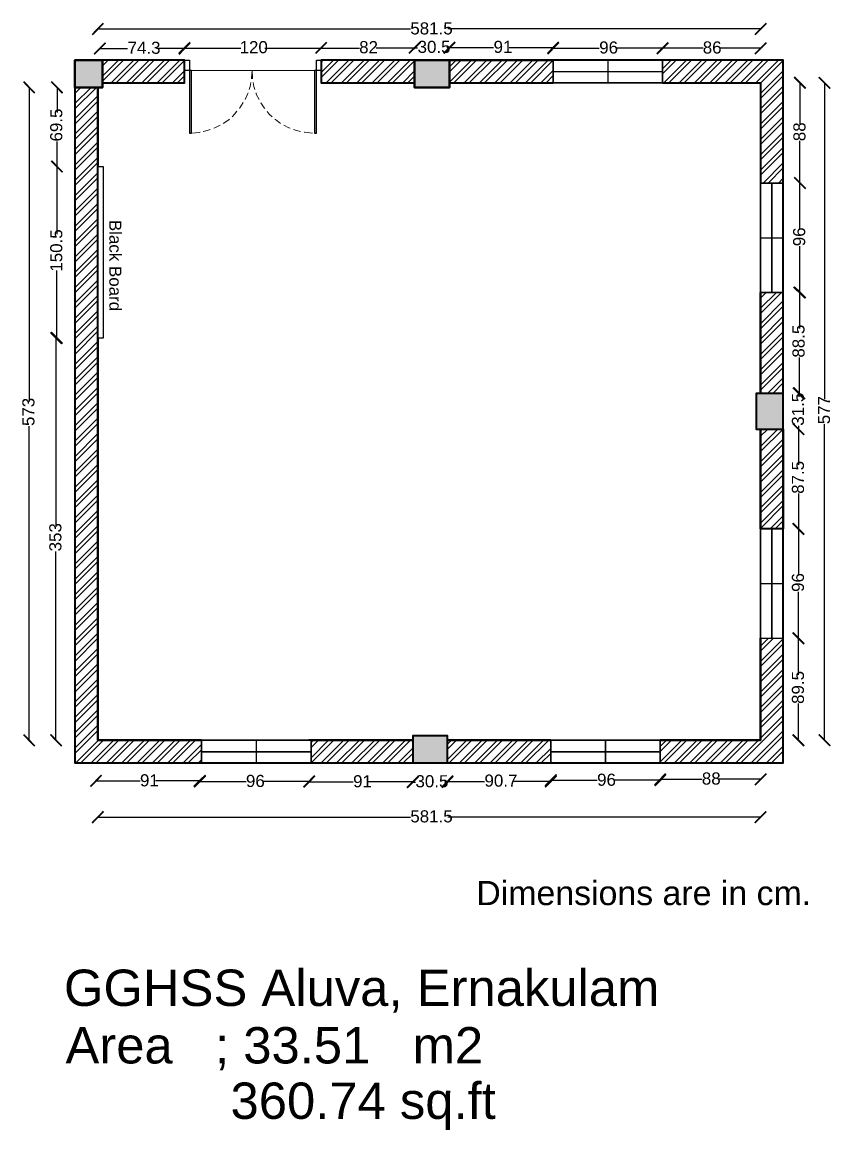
# Model space of a CAD drawing. Header units: centimetres. Extents: x 768 to 2230, y 787 to 1759.
# Drawn here: x 768 to 1478, y 787 to 1759 of the extents above; entities that cross this region are included whole.
import ezdxf

# ---------------------------------------------------------------- set-up
doc = ezdxf.new("R2010")
doc.units = ezdxf.units.CM
for name, color, linetype in [('0DIMTEXT', 6, 'Continuous'), ('PDF_0EL', 7, 'Continuous'), ('PDF_0HATCH', 7, 'Continuous'), ('PDF_0WALLS', 7, 'Continuous'), ('PDF_0WINDOR', 7, 'Continuous'), ('text', 151, 'Continuous')]:
    doc.layers.add(name, color=color, linetype=linetype)
for name, color, linetype, lineweight in [('0HATCH', 252, 'Continuous', 5), ('0WALLS', 1, 'Continuous', 40), ('0WINDOR', 2, 'Continuous', 30)]:
    doc.layers.add(name, color=color, linetype=linetype, lineweight=lineweight)
doc.styles.add('PDF TimesNewRomanPSMT', font='arial.ttf')

msp = doc.modelspace()

# ---------------------------------------------------------------- hatches: boundary and pattern name
at = {"layer": '0HATCH'}
h = msp.add_hatch(dxfattribs=at)
h.set_pattern_fill('ANSI32', color=256)
h.set_pattern_definition([(45, (-15111.171, 0), (-6.735192, 6.735192), []), (45, (-15106.681, 0), (-6.735192, 6.735192), [])])
h.paths.add_polyline_path([(834.55, 1701.59), (814.36, 1701.59), (814.36, 1108.72), (925.39, 1108.72), (925.39, 1128.64), (834.55, 1128.64)])
h.paths.add_polyline_path([(910.52, 1725.5), (838.53, 1725.5), (838.53, 1705.58), (910.52, 1705.58)])
h.paths.add_polyline_path([(1112.39, 1725.5), (1030.32, 1725.5), (1030.32, 1705.58), (1112.39, 1705.58)])
h.paths.add_polyline_path([(1234.05, 1715.54), (1234.05, 1725.5), (1142.94, 1725.5), (1142.94, 1705.58), (1234.05, 1705.58)])
h.paths.add_polyline_path([(1435.92, 1725.5), (1329.94, 1725.5), (1329.94, 1705.58), (1416, 1705.58), (1416, 1617.66), (1435.92, 1617.66)])
h.paths.add_polyline_path([(1435.92, 1521.5), (1416, 1521.5), (1416, 1433.05), (1435.92, 1433.05)])
h.paths.add_polyline_path([(1435.92, 1401.7), (1416, 1401.7), (1416, 1314.05), (1435.92, 1314.05)])
h.paths.add_polyline_path([(1435.92, 1218.16), (1416, 1218.16), (1416, 1128.64), (1328.08, 1128.64), (1327.82, 1128.37), (1327.82, 1108.72), (1435.92, 1108.72)])
h.paths.add_polyline_path([(1110.8, 1128.64), (1021.55, 1128.64), (1021.55, 1108.72), (1110.8, 1108.72)])
h.paths.add_polyline_path([(1231.92, 1128.64), (1141.35, 1128.64), (1141.35, 1108.72), (1231.92, 1108.72)])

# ---------------------------------------------------------------- linework, layer by layer
at = {"layer": '0DIMTEXT', "lineweight": 25}
for points in [[(834.55, 1752.86), (1108.67, 1752.86)], [(1416, 1752.86), (1141.61, 1752.86)], [(836.14, 1735.59), (860.58, 1735.59)], [(910.52, 1735.59), (885.82, 1735.59)], [(910.52, 1736.12), (959.93, 1736.12)], [(980.91, 1736.12), (1030.32, 1736.12), (1064.05, 1736.12)], [(1112.39, 1736.12), (1078.66, 1736.12)], [(1112.39, 1736.39), (1114.78, 1736.39)], [(1181.72, 1736.39), (1142.94, 1736.39), (1140.55, 1736.39)], [(1234.05, 1736.39), (1195.27, 1736.39)], [(1234.05, 1735.86), (1274.42, 1735.86)], [(1365.53, 1735.86), (1329.94, 1735.86), (1289.3, 1735.86)], [(1416, 1735.86), (1380.14, 1735.86)], [(774.25, 1701.59), (774.25, 1425.87)], [(798.69, 1701.59), (798.69, 1679.55)], [(1450.53, 1705.58), (1450.53, 1668.66)], [(1472.05, 1705.58), (1472.05, 1428)], [(798.69, 1632), (798.69, 1654.05)], [(1450.53, 1577.02), (1450.53, 1617.66), (1450.53, 1654.58)], [(798.43, 1632), (798.43, 1572.77)], [(1450.53, 1521.5), (1450.53, 1562.14)], [(798.43, 1481.66), (798.43, 1540.89)], [(1450, 1521.5), (1450, 1489.89)], [(797.63, 1481.66), (797.63, 1315.91)], [(1450, 1433.05), (1450, 1464.66)], [(1449.47, 1433.05), (1449.47, 1430.12)], [(774.25, 1128.64), (774.25, 1404.36)], [(1449.47, 1370.36), (1449.47, 1401.7), (1449.47, 1404.62)], [(1472.05, 1128.64), (1472.05, 1405.95)], [(1449.47, 1314.05), (1449.47, 1345.12)], [(1449.21, 1314.05), (1449.21, 1273.41)], [(797.63, 1128.64), (797.63, 1294.39)], [(1449.21, 1186.02), (1449.21, 1218.16), (1449.21, 1258.8)], [(1449.21, 1128.64), (1449.21, 1160.78)], [(832.69, 1093.05), (871.47, 1093.05)], [(923.8, 1093.05), (885.02, 1093.05)], [(923.8, 1092.52), (964.44, 1092.52)], [(1019.69, 1092.52), (979.32, 1092.52)], [(1019.69, 1092.25), (1058.47, 1092.25)], [(1110.8, 1092.25), (1072.02, 1092.25)], [(1110.8, 1091.98), (1113.19, 1091.98)], [(1141.35, 1091.98), (1138.69, 1091.98)], [(1141.35, 1092.52), (1173.75, 1092.52)], [(1231.92, 1092.52), (1199.52, 1092.52)], [(1231.92, 1093.58), (1272.57, 1093.58)], [(1327.82, 1093.58), (1287.44, 1093.58)], [(1327.82, 1094.37), (1364.74, 1094.37)], [(1416, 1094.37), (1379.08, 1094.37)], [(834.55, 1061.17), (1108.67, 1061.17)], [(1416, 1061.17), (1141.61, 1061.17)]]:
    msp.add_lwpolyline(points, dxfattribs=at)
at = {"layer": '0DIMTEXT', "lineweight": 30}
msp.add_lwpolyline([(834.55, 1481.66), (839.33, 1481.66), (839.33, 1632), (834.55, 1632)], close=True, dxfattribs=at)
at = {"layer": '0DIMTEXT', "transparency": 33554559}
for points in [[(838.8, 1758.44), (830.03, 1747.28), (828.97, 1748.34)], [(839.86, 1757.37), (838.8, 1758.44), (830.03, 1747.28)], [(1410.42, 1748.34), (1411.49, 1747.28), (1420.52, 1758.44)], [(1411.49, 1747.28), (1420.52, 1758.44), (1421.58, 1757.37)], [(840.66, 1741.17), (831.63, 1730.01), (830.57, 1731.08)], [(841.72, 1740.11), (840.66, 1741.17), (831.63, 1730.01)], [(915.03, 1741.7), (906, 1730.81), (904.94, 1731.87)], [(904.94, 1731.08), (906, 1730.01), (915.03, 1741.17)], [(915.83, 1740.64), (915.03, 1741.7), (906, 1730.81)], [(906, 1730.01), (915.03, 1741.17), (915.83, 1740.11)], [(1034.83, 1741.7), (1026.07, 1730.81), (1025, 1731.87)], [(1025, 1731.87), (1026.07, 1730.81), (1034.83, 1741.7)], [(1035.89, 1740.64), (1034.83, 1741.7), (1026.07, 1730.81)], [(1026.07, 1730.81), (1034.83, 1741.7), (1035.89, 1740.64)], [(1116.91, 1741.97), (1107.88, 1730.81), (1106.82, 1731.87)], [(1106.82, 1731.87), (1107.88, 1730.81), (1116.91, 1741.7)], [(1117.97, 1740.91), (1116.91, 1741.97), (1107.88, 1730.81)], [(1107.88, 1730.81), (1116.91, 1741.7), (1117.97, 1740.64)], [(1137.36, 1731.87), (1138.42, 1730.81), (1147.46, 1741.97)], [(1147.46, 1741.97), (1138.42, 1730.81), (1137.36, 1731.87)], [(1138.42, 1730.81), (1147.46, 1741.97), (1148.52, 1740.91)], [(1148.52, 1740.91), (1147.46, 1741.97), (1138.42, 1730.81)], [(1228.47, 1731.87), (1229.53, 1730.81), (1238.3, 1741.97)], [(1238.3, 1741.44), (1229.53, 1730.28), (1228.47, 1731.34)], [(1229.53, 1730.81), (1238.3, 1741.97), (1239.36, 1740.91)], [(1239.36, 1740.37), (1238.3, 1741.44), (1229.53, 1730.28)], [(1324.36, 1731.34), (1325.42, 1730.28), (1334.46, 1741.44)], [(1334.46, 1741.44), (1325.42, 1730.28), (1324.36, 1731.34)], [(1325.42, 1730.28), (1334.46, 1741.44), (1335.52, 1740.37)], [(1335.52, 1740.37), (1334.46, 1741.44), (1325.42, 1730.28)], [(1410.42, 1731.34), (1411.49, 1730.28), (1420.52, 1741.44)], [(1411.49, 1730.28), (1420.52, 1741.44), (1421.58, 1740.37)], [(1456.11, 1701.06), (1444.96, 1710.09), (1446.02, 1711.16)], [(1477.63, 1701.06), (1466.47, 1710.09), (1467.53, 1711.16)], [(779.57, 1697.08), (768.68, 1706.11), (769.74, 1707.17)], [(778.5, 1696.02), (779.57, 1697.08), (768.68, 1706.11)], [(804, 1697.08), (793.11, 1706.11), (794.18, 1707.17)], [(802.94, 1696.02), (804, 1697.08), (793.11, 1706.11)], [(1455.05, 1700), (1456.11, 1701.06), (1444.96, 1710.09)], [(1476.57, 1700), (1477.63, 1701.06), (1466.47, 1710.09)], [(804, 1627.75), (793.11, 1636.52), (794.18, 1637.58)], [(794.18, 1637.58), (793.11, 1636.52), (804, 1627.75)], [(802.94, 1626.69), (804, 1627.75), (793.11, 1636.52)], [(793.11, 1636.52), (804, 1627.75), (802.94, 1626.69)], [(1446.02, 1623.23), (1444.96, 1622.17), (1456.11, 1613.14)], [(1456.11, 1613.14), (1444.96, 1622.17), (1446.02, 1623.23)], [(1444.96, 1622.17), (1456.11, 1613.14), (1455.05, 1612.08)], [(1455.05, 1612.08), (1456.11, 1613.14), (1444.96, 1622.17)], [(1455.58, 1517.25), (1444.42, 1526.02), (1445.49, 1527.08)], [(1446.02, 1527.08), (1444.96, 1526.02), (1456.11, 1517.25)], [(1454.52, 1516.19), (1455.58, 1517.25), (1444.42, 1526.02)], [(1444.96, 1526.02), (1456.11, 1517.25), (1455.05, 1516.19)], [(803.21, 1477.14), (792.32, 1486.17), (793.38, 1487.23)], [(794.18, 1487.23), (793.11, 1486.17), (804, 1477.14)], [(802.14, 1476.08), (803.21, 1477.14), (792.32, 1486.17)], [(793.11, 1486.17), (804, 1477.14), (802.94, 1476.08)], [(1454.78, 1428.53), (1443.89, 1437.56), (1444.96, 1438.62)], [(1445.49, 1438.62), (1444.42, 1437.56), (1455.58, 1428.53)], [(1453.72, 1427.47), (1454.78, 1428.53), (1443.89, 1437.56)], [(1444.42, 1437.56), (1455.58, 1428.53), (1454.52, 1427.47)], [(1444.96, 1407.02), (1443.89, 1405.95), (1454.78, 1397.19)], [(1454.78, 1397.19), (1443.89, 1405.95), (1444.96, 1407.02)], [(1443.89, 1405.95), (1454.78, 1397.19), (1453.72, 1396.12)], [(1453.72, 1396.12), (1454.78, 1397.19), (1443.89, 1405.95)], [(1454.78, 1309.53), (1443.63, 1318.56), (1444.69, 1319.62)], [(1453.72, 1308.47), (1454.78, 1309.53), (1443.63, 1318.56)], [(1444.96, 1319.62), (1443.89, 1318.56), (1454.78, 1309.53)], [(1443.89, 1318.56), (1454.78, 1309.53), (1453.72, 1308.47)], [(1444.69, 1223.73), (1443.63, 1222.67), (1454.78, 1213.64)], [(1454.78, 1213.64), (1443.63, 1222.67), (1444.69, 1223.73)], [(1443.63, 1222.67), (1454.78, 1213.64), (1453.72, 1212.58)], [(1453.72, 1212.58), (1454.78, 1213.64), (1443.63, 1222.67)], [(769.74, 1134.22), (768.68, 1133.16), (779.57, 1124.12)], [(768.68, 1133.16), (779.57, 1124.12), (778.5, 1123.06)], [(793.38, 1134.22), (792.32, 1133.16), (803.21, 1124.12)], [(792.32, 1133.16), (803.21, 1124.12), (802.14, 1123.06)], [(1444.69, 1134.22), (1443.63, 1133.16), (1454.78, 1124.12)], [(1443.63, 1133.16), (1454.78, 1124.12), (1453.72, 1123.06)], [(1467.53, 1134.22), (1466.47, 1133.16), (1477.63, 1124.12)], [(1466.47, 1133.16), (1477.63, 1124.12), (1476.57, 1123.06)], [(837.21, 1098.62), (828.44, 1087.47), (827.38, 1088.53)], [(838.27, 1097.56), (837.21, 1098.62), (828.44, 1087.47)], [(918.22, 1088.53), (919.28, 1087.47), (928.32, 1098.62)], [(919.28, 1087.47), (928.32, 1098.62), (929.38, 1097.56)], [(1236.44, 1099.16), (1227.41, 1088), (1226.35, 1089.06)], [(1237.5, 1098.09), (1236.44, 1099.16), (1227.41, 1088)], [(1332.33, 1099.95), (1323.57, 1088.8), (1322.5, 1089.86)], [(1322.5, 1089.06), (1323.57, 1088), (1332.33, 1099.16)], [(1333.39, 1098.89), (1332.33, 1099.95), (1323.57, 1088.8)], [(1323.57, 1088), (1332.33, 1099.16), (1333.39, 1098.09)], [(1410.42, 1089.86), (1411.49, 1088.8), (1420.52, 1099.95)], [(1411.49, 1088.8), (1420.52, 1099.95), (1421.58, 1098.89)], [(928.32, 1098.09), (919.28, 1086.94), (918.22, 1088)], [(929.38, 1097.03), (928.32, 1098.09), (919.28, 1086.94)], [(1014.38, 1088), (1015.44, 1086.94), (1024.21, 1098.09)], [(1024.21, 1097.83), (1015.44, 1086.67), (1014.38, 1087.73)], [(1015.44, 1086.94), (1024.21, 1098.09), (1025.27, 1097.03)], [(1025.27, 1096.77), (1024.21, 1097.83), (1015.44, 1086.67)], [(1105.22, 1087.73), (1106.28, 1086.67), (1115.32, 1097.83)], [(1115.32, 1097.56), (1106.28, 1086.41), (1105.22, 1087.47)], [(1106.28, 1086.67), (1115.32, 1097.83), (1116.38, 1096.77)], [(1116.38, 1096.5), (1115.32, 1097.56), (1106.28, 1086.41)], [(1145.6, 1098.09), (1136.83, 1086.94), (1135.77, 1088)], [(1135.77, 1087.47), (1136.83, 1086.41), (1145.6, 1097.56)], [(1146.66, 1097.03), (1145.6, 1098.09), (1136.83, 1086.94)], [(1136.83, 1086.41), (1145.6, 1097.56), (1146.66, 1096.5)], [(1226.35, 1088), (1227.41, 1086.94), (1236.44, 1098.09)], [(1227.41, 1086.94), (1236.44, 1098.09), (1237.5, 1097.03)], [(838.8, 1066.75), (830.03, 1055.59), (828.97, 1056.66)], [(839.86, 1065.69), (838.8, 1066.75), (830.03, 1055.59)], [(1410.42, 1056.66), (1411.49, 1055.59), (1420.52, 1066.75)], [(1411.49, 1055.59), (1420.52, 1066.75), (1421.58, 1065.69)]]:
    msp.add_solid(points, dxfattribs=at)
at = {"layer": '0WALLS'}
for p, q in [((814.36, 1701.59), (814.36, 1725.5)), ((814.36, 1725.5), (838.53, 1725.5)), ((838.53, 1725.5), (838.53, 1701.59)), ((910.52, 1725.5), (838.53, 1725.5)), ((910.52, 1705.58), (910.52, 1725.5)), ((1030.32, 1725.5), (1030.32, 1705.58)), ((1112.39, 1725.5), (1030.32, 1725.5)), ((1112.39, 1705.58), (1112.39, 1725.5)), ((1112.39, 1725.5), (1142.94, 1725.5)), ((1142.94, 1725.5), (1142.94, 1701.59)), ((1142.94, 1725.5), (1234.05, 1725.5)), ((1435.92, 1725.5), (1329.94, 1725.5)), ((1435.92, 1617.66), (1435.92, 1725.5)), ((834.55, 1701.59), (814.36, 1701.59)), ((814.36, 1701.59), (814.36, 1108.72)), ((834.55, 1128.64), (834.55, 1701.59)), ((838.53, 1701.59), (834.55, 1701.59)), ((838.53, 1705.58), (910.52, 1705.58)), ((1030.32, 1705.58), (1112.39, 1705.58)), ((1112.39, 1701.59), (1112.39, 1705.58)), ((1142.94, 1701.59), (1112.39, 1701.59)), ((1142.94, 1705.58), (1234.05, 1705.58)), ((1329.94, 1705.58), (1416, 1705.58)), ((1416, 1705.58), (1416, 1617.66)), ((1416, 1433.05), (1416, 1521.5)), ((1435.92, 1433.05), (1435.92, 1521.5)), ((1412.02, 1433.05), (1412.02, 1401.7)), ((1435.92, 1433.05), (1412.02, 1433.05)), ((1435.92, 1401.7), (1435.92, 1433.05)), ((1412.02, 1401.7), (1435.92, 1401.7)), ((1416, 1314.05), (1416, 1401.7)), ((1416, 1401.7), (1435.92, 1401.7)), ((1435.92, 1401.7), (1435.92, 1314.05)), ((1435.92, 1314.05), (1416, 1314.05)), ((1416, 1128.64), (1416, 1218.16)), ((1435.92, 1108.72), (1435.92, 1218.16)), ((925.39, 1128.64), (834.55, 1128.64)), ((1021.55, 1128.64), (1110.8, 1128.64)), ((1110.8, 1132.62), (1110.8, 1108.72)), ((1141.35, 1132.62), (1110.8, 1132.62)), ((1141.35, 1108.72), (1141.35, 1132.62)), ((1141.35, 1128.64), (1231.92, 1128.64)), ((1327.82, 1128.64), (1416, 1128.64)), ((814.36, 1108.72), (925.39, 1108.72)), ((1021.55, 1108.72), (1110.53, 1108.72)), ((1110.8, 1108.72), (1141.35, 1108.72)), ((1141.35, 1108.72), (1231.66, 1108.72)), ((1327.82, 1108.72), (1435.92, 1108.72))]:
    msp.add_line(p, q, dxfattribs=at)
at = {"layer": '0WINDOR'}
for p, q in [((1234.05, 1725.5), (1234.05, 1705.58)), ((1234.05, 1705.58), (1234.05, 1725.5)), ((1234.05, 1725.5), (1329.94, 1725.5)), ((1282, 1725.5), (1282, 1705.58)), ((1329.94, 1725.5), (1329.94, 1705.58)), ((1234.05, 1705.58), (1234.05, 1715.54)), ((1234.05, 1715.54), (1329.94, 1715.54)), ((1329.94, 1705.58), (1234.05, 1705.58)), ((1416, 1617.66), (1435.92, 1617.66)), ((1416, 1521.5), (1416, 1617.66)), ((1425.83, 1521.5), (1425.83, 1617.66)), ((1435.92, 1617.66), (1435.92, 1521.5)), ((1416, 1569.58), (1435.92, 1569.58)), ((1435.92, 1521.5), (1416, 1521.5)), ((1416, 1218.16), (1416, 1314.05)), ((1416, 1314.05), (1435.92, 1314.05)), ((1425.83, 1218.16), (1425.83, 1314.05)), ((1435.92, 1314.05), (1435.92, 1218.16)), ((1416, 1266.23), (1435.92, 1266.23)), ((1416, 1218.16), (1435.92, 1218.16)), ((925.39, 1108.72), (925.39, 1128.64)), ((925.39, 1128.64), (1021.55, 1128.64)), ((973.47, 1128.64), (973.47, 1108.72)), ((1021.55, 1128.64), (1021.55, 1108.72)), ((1231.92, 1108.72), (1231.92, 1128.64)), ((1231.92, 1128.64), (1327.82, 1128.64)), ((1280, 1108.72), (1280, 1128.64)), ((1327.82, 1128.64), (1327.82, 1108.72)), ((925.39, 1118.55), (1021.55, 1118.55)), ((1231.92, 1118.55), (1327.82, 1118.55)), ((1021.55, 1108.72), (925.39, 1108.72)), ((1327.82, 1108.72), (1231.66, 1108.72))]:
    msp.add_line(p, q, dxfattribs=at)
at = {"layer": '0WINDOR', "lineweight": 30}
for points in [[(910.52, 1725.5), (914.77, 1725.5), (914.77, 1716.47), (910.52, 1716.47)], [(1026.33, 1725.5), (1030.32, 1725.5), (1030.32, 1716.47), (1026.33, 1716.47)], [(914.77, 1716.47), (914.77, 1661.48), (916.63, 1661.48), (916.63, 1716.47)], [(1024.47, 1716.47), (1024.47, 1661.48), (1026.33, 1661.48), (1026.33, 1716.47)]]:
    msp.add_lwpolyline(points, close=True, dxfattribs=at)
at = {"layer": '0WINDOR', "lineweight": 18}
msp.add_lwpolyline([(914.77, 1716.47), (1024.74, 1716.47)], dxfattribs=at)
at = {"layer": 'PDF_0EL', "lineweight": 18}
for points in [[(969.22, 1709.03), (969.22, 1709.56), (969.75, 1716.47), (970.02, 1709.56), (970.02, 1709.03)], [(967.1, 1699.73), (968.16, 1702.39), (968.69, 1705.84)], [(970.82, 1705.84), (971.35, 1702.39), (972.14, 1699.73)], [(963.64, 1690.97), (965.77, 1695.75), (966.3, 1696.81)], [(973.21, 1696.81), (973.47, 1695.75), (975.86, 1690.97)], [(958.6, 1683), (959.13, 1683.53), (962.05, 1688.31)], [(977.46, 1688.05), (980.38, 1683.53), (980.91, 1683)], [(944.52, 1669.98), (949.3, 1673.17), (949.83, 1673.7)], [(952.22, 1675.83), (954.35, 1677.95), (956.47, 1680.61)], [(983.03, 1680.34), (984.89, 1677.95), (987.28, 1675.83)], [(989.68, 1673.7), (990.21, 1673.44), (994.72, 1669.98)], [(916.63, 1661.48), (923.53, 1662.02), (924.07, 1662.28)], [(926.99, 1662.81), (930.44, 1663.61), (933.1, 1664.67)], [(936.28, 1665.73), (937.08, 1666), (941.86, 1668.39)], [(997.64, 1668.39), (1002.16, 1666), (1003.22, 1665.73)], [(1006.14, 1664.67), (1008.8, 1663.61), (1012.25, 1662.81)], [(1015.44, 1662.28), (1015.71, 1662.28), (1022.88, 1661.48)]]:
    msp.add_lwpolyline(points, dxfattribs=at)
at = {"layer": 'PDF_0HATCH', "lineweight": 5}
for points in [[(838.53, 1725.5), (838.53, 1725.5)], [(814.36, 1701.59), (814.63, 1701.59)], [(1327.82, 1128.37), (1328.08, 1128.64)], [(1110.53, 1108.72), (1110.8, 1108.72)], [(1231.66, 1108.72), (1231.92, 1108.72)]]:
    msp.add_lwpolyline(points, dxfattribs=at)
at = {"layer": 'PDF_0HATCH', "transparency": 33554559}
for points in [[(838.53, 1725.5), (814.36, 1725.5), (838.53, 1701.59)], [(814.36, 1725.5), (838.53, 1701.59), (814.36, 1701.59)], [(1142.94, 1725.5), (1112.39, 1725.5), (1142.94, 1701.59)], [(1112.39, 1725.5), (1142.94, 1701.59), (1112.39, 1701.59)], [(1435.92, 1433.05), (1412.02, 1433.05), (1435.92, 1401.7)], [(1412.02, 1433.05), (1435.92, 1401.7), (1412.02, 1401.7)], [(1141.35, 1132.62), (1110.8, 1132.62), (1141.35, 1108.72)], [(1110.8, 1132.62), (1141.35, 1108.72), (1110.8, 1108.72)]]:
    msp.add_solid(points, dxfattribs=at)
at = {"layer": 'PDF_0WALLS', "lineweight": 40}
for points in [[(838.53, 1705.58), (910.52, 1705.58), (910.52, 1725.5), (814.36, 1725.5), (814.36, 1108.72), (1435.92, 1108.72), (1435.92, 1725.5), (1030.32, 1725.5), (1030.32, 1705.58), (1112.39, 1705.58)], [(814.36, 1701.59), (838.53, 1701.59), (838.53, 1725.5)], [(1112.39, 1725.5), (1112.39, 1701.59), (1142.94, 1701.59), (1142.94, 1725.5)], [(834.55, 1701.59), (834.55, 1632)], [(1142.94, 1705.58), (1234.05, 1705.58)], [(1329.94, 1705.58), (1416, 1705.58), (1416, 1617.66)], [(1416, 1521.5), (1416, 1433.05)], [(834.55, 1481.66), (834.55, 1128.64), (925.39, 1128.64)], [(1435.92, 1433.05), (1412.02, 1433.05), (1412.02, 1401.7), (1435.92, 1401.7)], [(1416, 1401.7), (1416, 1314.05)], [(1416, 1218.16), (1416, 1128.64), (1327.82, 1128.64)], [(1110.8, 1128.64), (1019.69, 1128.64)], [(1141.35, 1108.72), (1141.35, 1132.62), (1110.8, 1132.62), (1110.8, 1108.72)], [(1231.92, 1128.64), (1141.35, 1128.64)]]:
    msp.add_lwpolyline(points, dxfattribs=at)
at = {"layer": 'PDF_0WINDOR', "lineweight": 30}
for points in [[(1234.05, 1705.58), (1329.94, 1705.58), (1329.94, 1725.5), (1234.05, 1725.5)], [(1435.92, 1521.5), (1435.92, 1617.66), (1416, 1617.66), (1416, 1521.5)], [(1435.92, 1218.16), (1435.92, 1314.05), (1416, 1314.05), (1416, 1218.16)], [(925.39, 1128.64), (925.39, 1108.72), (1021.55, 1108.72), (1021.55, 1128.64)], [(1327.82, 1128.64), (1231.92, 1128.64), (1231.92, 1108.72), (1327.82, 1108.72)]]:
    msp.add_lwpolyline(points, close=True, dxfattribs=at)
for points in [[(1425.83, 1617.66), (1425.83, 1521.5)], [(1416, 1569.58), (1435.92, 1569.58)], [(1425.83, 1314.05), (1425.83, 1218.16)], [(1416, 1266.23), (1435.92, 1266.23)], [(973.47, 1128.64), (973.47, 1108.72)], [(1280, 1128.64), (1280, 1108.72)], [(1021.55, 1118.55), (925.39, 1118.55)], [(1327.82, 1118.55), (1231.92, 1118.55)]]:
    msp.add_lwpolyline(points, dxfattribs=at)

# ---------------------------------------------------------------- texts
at = {"layer": '0DIMTEXT', "char_height": 10.632, "attachment_point": 4, "style": 'PDF TimesNewRomanPSMT'}
for s, insert in [('581.5', (1108.62, 1753.27)), ('74.3', (860.52, 1736.27)), ('120', (958.8, 1736.8)), ('82', (1063.73, 1736.8)), ('30.5', (1115, 1737.06)), ('91', (1181.67, 1737.06)), ('96', (1274.38, 1736.53)), ('86', (1365.23, 1736.53)), ('91', (871.41, 1093.43)), ('96', (964.38, 1092.9)), ('90.7', (1173.7, 1093.16)), ('96', (1272.52, 1093.96)), ('88', (1364.43, 1095.02)), ('91', (1058.42, 1092.63)), ('30.5', (1113.14, 1092.63)), ('581.5', (1108.62, 1061.82))]:
    msp.add_mtext(s, dxfattribs=dict(at, insert=insert))
at = {"layer": '0DIMTEXT', "attachment_point": 4, "style": 'PDF TimesNewRomanPSMT'}
for s, insert, char_height, rotation in [('69.5', (798, 1654.09), 10.632, 90), ('88', (1450.13, 1654.35), 10.632, 90), ('150.5', (798, 1539.86), 10.632, 90), ('Black Board', (849.73, 1585.29), 10.6316, 270), ('96', (1449.87, 1562.18), 10.632, 90), ('88.5', (1449.33, 1464.42), 10.632, 90), ('31.5', (1448.8, 1404.66), 10.632, 90), ('577', (1471.65, 1405.98), 10.632, 90), ('573', (773.56, 1404.39), 10.632, 90), ('87.5', (1448.8, 1344.89), 10.632, 90), ('353', (797.2, 1294.42), 10.632, 90), ('96', (1448.8, 1258.82), 10.632, 90), ('89.5', (1448.8, 1160.54), 10.632, 90)]:
    msp.add_mtext(s, dxfattribs=dict(at, insert=insert, char_height=char_height, rotation=rotation))
at = {"layer": 'text', "attachment_point": 4, "style": 'PDF TimesNewRomanPSMT'}
for s, insert, char_height in [('Dimensions are in cm.', (1166.53, 994.45), 21.2633), ('GGHSS Aluva, Ernakulam', (804.7, 908.48), 31.8951), ('Area   ; 33.51   m2', (806.03, 858.01), 31.8951), ('  360.74 sq.ft', (926.09, 807.54), 31.8951)]:
    msp.add_mtext(s, dxfattribs=dict(at, insert=insert, char_height=char_height))

doc.saveas('drawing.dxf')
